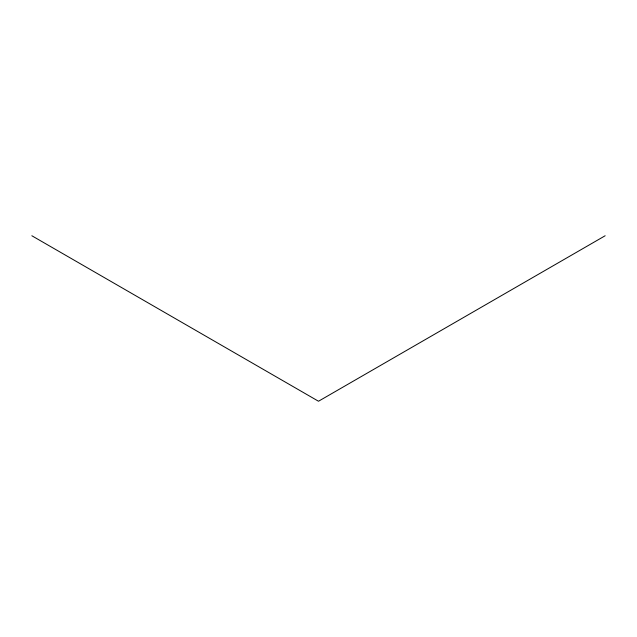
<?xml version="1.0" encoding="UTF-8"?>
<svg xmlns="http://www.w3.org/2000/svg" width="637" height="637" viewBox="0 0 637 637"><rect width="100%" height="100%" fill="white"/><g stroke="black" fill="none" stroke-linecap="round" stroke-linejoin="round"><path stroke-width="0.96" d="M605.15 235.754L318.5 401.246L31.85 235.754"/></g></svg>
